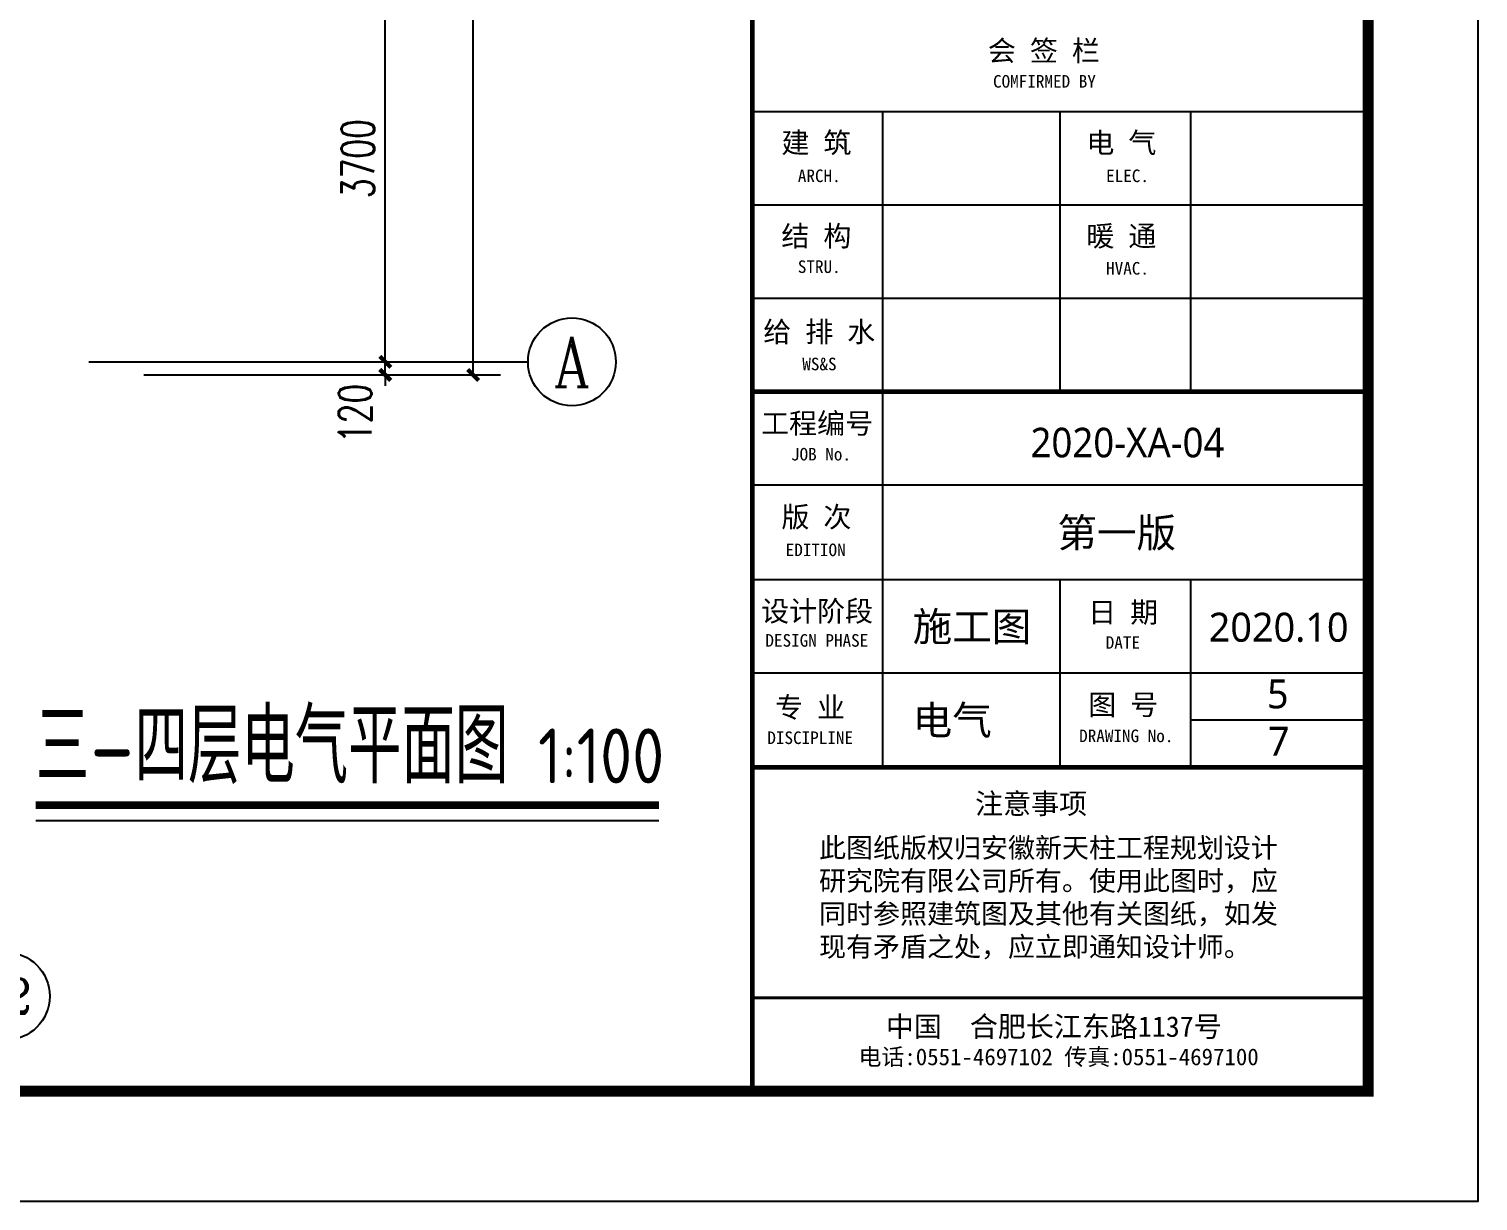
# Model space of a CAD drawing. Extents: x 343352 to 432452, y 769729 to 1078684.
# Drawn here: x 389556 to 402752, y 947500 to 958174 of the extents above; entities that cross this region are included whole.
import ezdxf
from ezdxf.enums import TextEntityAlignment as Align

# ---------------------------------------------------------------- set-up
doc = ezdxf.new("R2010")
doc.units = 0
doc.header["$LTSCALE"] = 1000
doc.header["$MEASUREMENT"] = 0
for name, color, linetype in [('46', 7, 'Continuous'), ('AXIS', 3, 'Continuous'), ('AXIS_TEXT', 7, 'Continuous'), ('DIM_SYMB', 3, 'Continuous'), ('PUB_TEXT', 7, 'Continuous'), ('PUB_TITLE', 4, 'Continuous')]:
    doc.layers.add(name, color=color, linetype=linetype)
doc.styles.add('-黑体', font='msyh.ttf', dxfattribs={"width": 0.8})
doc.styles.add('_TCH_AXIS', font='COMPLEX', dxfattribs={"bigfont": 'GBCBIG'})
doc.styles.add('_TCH_DIM_T3', font='SIMPLEX', dxfattribs={"width": 0.705882, "bigfont": 'GBCBIG'})
doc.styles.add('COMPLEX', font='COMPLEX')
doc.styles.get("Standard").update_dxf_attribs({"font": 'gbenor.shx', "bigfont": 'gbcbig.shx'})
doc.styles.add('TQ', font='')
doc.styles.get('TQ').set_extended_font_data('SimSun')
doc.dimstyles.new('_TCH_ARCH&&100', dxfattribs={"dimtxt": 297.5, "dimasz": 100, "dimexe": 250, "dimexo": 300, "dimgap": 100, "dimtad": 1, "dimdec": 0, "dimzin": 0, "dimdsep": 46, "dimtxsty": '_TCH_DIM_T3', "dimblk": 'ARCHTICK', "dimcen": 0.09, "dimclrt": 7, "dimazin": 2, "dimtfac": 1, "dimtdec": 0, "dimtix": 1, "dimtmove": 2, "dimatfit": 3, "dimfxl": 0, "dimtolj": 1, "dimtzin": 0, "dimarcsym": 0})

# ---------------------------------------------------------------- blocks, each defined once
blk = doc.blocks.new('ly')
at = {"layer": 'PUB_TEXT', "insert": (-5884, 1715), "char_height": 212, "width": 5144.75, "attachment_point": 1, "style": 'TQ'}
blk.add_mtext('此图纸版权归安徽新天柱工程规划设计研究院有限公司所有。使用此图时，应同时参照建筑图及其他有关图纸，如发现有矛盾之处，应立即通知设计师。', dxfattribs=at)
blk = doc.blocks.new('_ArchTick')
at = {"color": 0, "linetype": 'ByBlock', "const_width": 0.4}
blk.add_lwpolyline([(-0.5, -0.5), (0.5, 0.5)], dxfattribs=at)
blk = doc.blocks.new('*D136')
at = {"layer": 'AXIS', "color": 0, "lineweight": -2}
for p, q in [((392801, 955143), (392801, 955243)), ((390601, 955143), (393051, 955143)), ((392801, 955023), (392801, 955143)), ((390601, 955023), (393051, 955023)), ((392801, 955023), (392801, 954923))]:
    blk.add_line(p, q, dxfattribs=at)
at = {"layer": 'Defpoints', "color": 0}
for p in [(390301, 955143), (392801, 955143), (390301, 955023)]:
    blk.add_point(p, dxfattribs=at)
at = {"layer": 'AXIS', "color": 0, "lineweight": -2, "xscale": 100, "yscale": 100, "zscale": 100}
for p, rotation in [((392801, 955143), 270), ((392801, 955023), 90)]:
    blk.add_blockref('_ArchTick', p, dxfattribs=dict(at, rotation=rotation))
at = {"layer": 'AXIS', "color": 7, "insert": (392526, 954673), "char_height": 297.5, "attachment_point": 5, "rotation": 90, "style": '_TCH_DIM_T3'}
blk.add_mtext('\\A1;120', dxfattribs=at)
blk = doc.blocks.new('*D137')
at = {"layer": 'AXIS', "color": 0, "lineweight": -2}
for p, q in [((390601, 958843), (393051, 958843)), ((392801, 955143), (392801, 958843)), ((390601, 955143), (393051, 955143))]:
    blk.add_line(p, q, dxfattribs=at)
at = {"layer": 'Defpoints', "color": 0}
for p in [(390301, 958843), (392801, 958843), (390301, 955143)]:
    blk.add_point(p, dxfattribs=at)
at = {"layer": 'AXIS', "color": 0, "lineweight": -2, "xscale": 100, "yscale": 100, "zscale": 100}
for p, rotation in [((392801, 958843), 90), ((392801, 955143), 270)]:
    blk.add_blockref('_ArchTick', p, dxfattribs=dict(at, rotation=rotation))
at = {"layer": 'AXIS', "color": 7, "insert": (392552, 956993), "char_height": 297.5, "attachment_point": 5, "rotation": 90, "style": '_TCH_DIM_T3'}
blk.add_mtext('\\A1;3700', dxfattribs=at)
blk = doc.blocks.new('*D143')
at = {"layer": 'AXIS', "color": 0, "lineweight": -2}
for p, q in [((390601, 982263), (393851, 982263)), ((393601, 955023), (393601, 982263)), ((390601, 955023), (393851, 955023))]:
    blk.add_line(p, q, dxfattribs=at)
at = {"layer": 'Defpoints', "color": 0}
for p in [(390301, 982263), (393601, 982263), (390301, 955023)]:
    blk.add_point(p, dxfattribs=at)
at = {"layer": 'AXIS', "color": 0, "lineweight": -2, "xscale": 100, "yscale": 100, "zscale": 100}
for p, rotation in [((393601, 982263), 90), ((393601, 955023), 270)]:
    blk.add_blockref('_ArchTick', p, dxfattribs=dict(at, rotation=rotation))
at = {"layer": 'AXIS', "color": 7, "insert": (393352, 968643), "char_height": 297.5, "attachment_point": 5, "rotation": 90, "style": '_TCH_DIM_T3'}
blk.add_mtext('\\A1;27240', dxfattribs=at)
blk = doc.blocks.new('_AXISO')
blk.add_circle((0, 0), 0.5)
at = {"layer": 'AXIS_TEXT', "style": 'COMPLEX', "width": 1.041667}
blk.add_attdef('A', text='', height=0.56, dxfattribs=at).set_placement((-0.25, -0.28), (0.25, -0.28), align=Align.FIT)

msp = doc.modelspace()

# ---------------------------------------------------------------- linework, layer by layer
at = {"layer": 'AXIS'}
msp.add_line((390100.6, 955142.7), (394100.6, 955142.7), dxfattribs=at)
at = {"layer": 'DIM_SYMB', "const_width": 70}
msp.add_lwpolyline([(389618.1, 951104.3), (395292.5, 951104.3)], dxfattribs=at)
at = {"layer": 'DIM_SYMB'}
msp.add_lwpolyline([(389618.1, 950964.3), (395292.5, 950964.3)], dxfattribs=at)
at = {"layer": 'PUB_TEXT'}
for p, q in [((401752.5, 948499.6), (401752.5, 948987)), ((401754.9, 948499.4), (400974.6, 948499.4))]:
    msp.add_line(p, q, dxfattribs=at)
at = {"layer": 'PUB_TITLE'}
for p, q in [((396142.5, 957421.5), (401752.5, 957421.5)), ((397332.1, 954871.5), (397332.1, 957421.5)), ((398947.1, 954871.5), (398947.1, 957421.5)), ((400137.1, 954871.5), (400137.1, 957421.5)), ((396142.5, 956571.5), (401752.5, 956571.5)), ((396142.5, 955721.5), (401752.5, 955721.5)), ((397332.7, 951449.4), (397332.7, 954871.5)), ((396142.5, 954021.5), (401752.5, 954021.5)), ((396142.5, 953160.5), (401752.5, 953160.5)), ((398947.1, 951449.4), (398947.1, 953160.5)), ((400137.1, 951449.4), (400137.1, 953160.5)), ((396142.5, 952310.5), (401769.7, 952310.5)), ((401752.5, 951880), (400137.1, 951880))]:
    msp.add_line(p, q, dxfattribs=at)
at = {"layer": 'PUB_TITLE', "lineweight": 40}
for p, q in [((396142.5, 954871.5), (401752.5, 954871.5)), ((396142.5, 949349.6), (401752.5, 949349.6))]:
    msp.add_line(p, q, dxfattribs=at)
at = {"layer": 'PUB_TITLE'}
msp.add_lwpolyline([(343352.5, 947499.6), (402752.5, 947499.6), (402752.5, 989499.6), (343352.5, 989499.6)], close=True, dxfattribs=at)
at = {"layer": 'PUB_TITLE', "const_width": 100}
msp.add_lwpolyline([(345852.5, 948499.6), (401752.5, 948499.6), (401752.5, 988499.6), (345852.5, 988499.6)], close=True, dxfattribs=at)
at = {"layer": 'PUB_TITLE', "lineweight": 40, "const_width": 42.5}
for points in [[(396142.5, 988499.6), (396142.5, 948499.6)], [(396142.5, 951449.4), (401724.9, 951449.4)]]:
    msp.add_lwpolyline(points, dxfattribs=at)
at = {"layer": 'PUB_TITLE', "const_width": 42.5}
msp.add_lwpolyline([(396142.5, 954871.5), (401752.5, 954871.5)], dxfattribs=at)

# ---------------------------------------------------------------- block references
at = {"layer": 'AXIS'}
ref = msp.add_blockref('_AXISO', (394500.6, 955142.7), dxfattribs=dict(at, xscale=800, yscale=800, zscale=800))
ref.add_attrib('A', 'A', dxfattribs={"layer": 'AXIS_TEXT', "height": 452.9, "style": '_TCH_AXIS', "width": 0.848485}).set_placement((394335.9, 954916.2), (394665.3, 954916.2), align=Align.FIT)
ref = msp.add_blockref('_AXISO', (389344.3, 949365.2), dxfattribs=dict(at, xscale=800, yscale=800, zscale=800))
ref.add_attrib('A', '12', dxfattribs={"layer": 'AXIS_TEXT', "height": 313.55, "style": '_TCH_AXIS', "width": 1.071557}).set_placement((389112.4, 949208.4), (389576.3, 949208.4), align=Align.FIT)
at = {"layer": 'PUB_TEXT', "xscale": 0.849999999627471, "yscale": 0.8500000000931323, "zscale": 0.85}
msp.add_blockref('ly', (401752.5, 949349.6), dxfattribs=at)

# ---------------------------------------------------------------- texts
at = {"layer": '46', "linetype": 'Continuous', "style": '-黑体', "width": 0.95}
msp.add_text('2020-XA-04', height=269.2, dxfattribs=at).set_placement((398677.1, 954273, 353913.7))
at = {"layer": '46', "linetype": 'Continuous', "style": '-黑体'}
for s, height, p in [('第一版', 264.33, (398921.4, 953453.9)), ('施工图', 264.33, (397603.1, 952599.4)), ('2020.10', 264.33, (400299.7, 952593.5)), ('5', 264.3, (400830.7, 951986.8)), ('电气', 264.33, (397603.1, 951746.9)), ('7', 264.3, (400838.7, 951554.4))]:
    msp.add_text(s, height=height, dxfattribs=at).set_placement(p)
at = {"layer": 'DIM_SYMB', "color": 7}
for s, height, p in [('四层电气平面图', 675.18, (390518, 951303.9)), ('三', 675.2, (389618.1, 951303.9)), ('1:100', 500, (394192.2, 951303.9)), ('-', 700, (390109.6, 951303.9))]:
    msp.add_text(s, height=height, dxfattribs=at).set_placement(p)
at = {"layer": 'PUB_TEXT', "style": 'TQ'}
for s, height, p in [(' 工程编号', 187, (396095.8, 954489)), ('      JOB No.', 114.75, (396027.3, 954244.4)), ('  版 次', 187, (396153.8, 953636.9)), ('     EDITION', 114.75, (396056.9, 953372.9)), (' 设计阶段', 187, (396095.8, 952779)), ('日 期', 187, (399202.1, 952768.5)), ('     DESIGN PHASE', 114.75, (395872.2, 952548.2)), ('         DATE', 114.75, (398659.4, 952529.3)), ('  专 业', 187, (396095.8, 951902.4)), ('图 号', 187, (399202.1, 951926.5)), ('     DISCIPLINE', 114.75, (395889.9, 951661.7)), ('     DRAWING No.', 114.75, (398729.4, 951679)), ('注意事项', 187, (398172.1, 951025.7)), ('  中国  合肥长江东路1137号', 187, (397105.2, 948995.2)), ('电话:0551-4697102 传真:0551-4697100', 153, (397110.5, 948736.4))]:
    msp.add_text(s, height=height, dxfattribs=at).set_placement(p)
at = {"layer": 'PUB_TEXT', "attachment_point": 1, "style": 'TQ'}
for s, insert, char_height, width in [('会 签 栏', (398288.9, 958070.1), 187, 2223.6), ('COMFIRMED BY', (398335.7, 957754.9), 114.75, 2399.55), ('建 筑', (396408, 957232.1), 187, 2006), ('电 气', (399185.5, 957232.1), 187, 2006), ('   ARCH.', (396323.7, 956894.6), 114.75, 2399.55), ('   ELEC.', (399131, 956894.6), 114.75, 2399.55), ('结 构', (396408, 956382.1), 187, 2006), ('暖 通', (399185.5, 956382.1), 187, 2006), ('   STRU.', (396323.7, 956066.9), 114.75, 2399.55), ('   HVAC.', (399131, 956052), 114.75, 2399.55), ('给 排 水', (396243, 955510.6), 187, 2223.6), ('   WS&S', (396364.3, 955180.5), 114.75, 2441.2)]:
    msp.add_mtext(s, dxfattribs=dict(at, insert=insert, char_height=char_height, width=width))

# ---------------------------------------------------------------- dimensions: what is measured, and where the dimension line sits
at = {"layer": 'AXIS'}
for p1, p2, distance, picture, middle in [((390300.6, 955022.7), (390300.6, 982262.7), -3300, '*D143', (393351.8, 968642.7)), ((390300.6, 955142.7), (390300.6, 958842.7), -2500, '*D137', (392551.8, 956992.7))]:
    dim = msp.add_aligned_dim(p1=p1, p2=p2, distance=distance, dimstyle='_TCH_ARCH&&100', dxfattribs=at)
    dim.commit()
    dim.dimension.update_dxf_attribs({"geometry": picture, "text_midpoint": middle})
dim = msp.add_linear_dim(base=(392800.6, 955142.7), p1=(390300.6, 955022.7), p2=(390300.6, 955142.7), angle=90, dimstyle='_TCH_ARCH&&100', dxfattribs=at)
dim.commit()
dim.dimension.update_dxf_attribs({"geometry": '*D136', "text_midpoint": (392525.6, 954672.7), "dimtype": 129})

doc.saveas('drawing.dxf')
